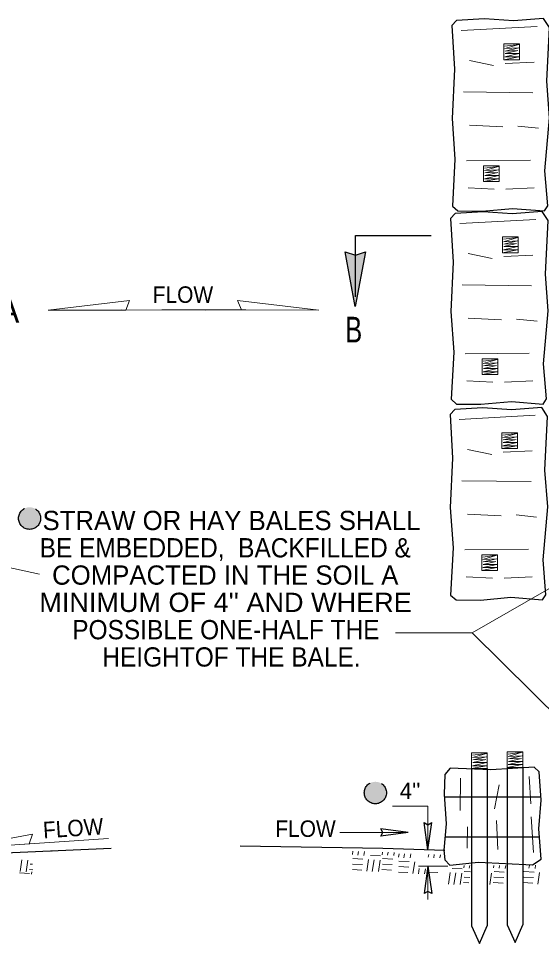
# Model space of a CAD drawing. Extents: x 455 to 827, y 69 to 339.
# Drawn here: x 565 to 597.3, y 218.5 to 275.6 of the extents above; entities that cross this region are included whole.
import ezdxf
from ezdxf.enums import TextEntityAlignment as Align

# ---------------------------------------------------------------- set-up
doc = ezdxf.new("R2010")
doc.units = 0
doc.header["$LTSCALE"] = 0.48
doc.linetypes.add('LONG_DASHED', pattern=[7.5, 6, -1.5])
doc.layers.add('1', color=7, linetype='Continuous', lineweight=13)

msp = doc.modelspace()

# ---------------------------------------------------------------- hatches: boundary and pattern name
at = {"layer": '1'}
for points in [[(585.1649, 261.1792), (585.8033, 260.9682), (586.4246, 261.1828), (585.7832, 257.8032)], [(566.3835, 244.75, 1), (565.0209, 244.75, 1)], [(587.7125, 227.8258, 1), (586.35, 227.8258, 1)]]:
    msp.add_hatch(color=256, dxfattribs=at).paths.add_polyline_path(points)

# ---------------------------------------------------------------- linework, layer by layer
for p, q in [((592.3152, 274.8238), (597.0044, 275.0826)), ((592.8325, 272.9805), (594.3202, 272.6732)), ((595.0317, 272.8026), (596.8265, 272.8834)), ((592.4768, 271.0401), (596.7457, 270.9916)), ((592.8325, 268.9865), (594.9023, 268.8895)), ((595.8239, 268.938), (597.0852, 268.8087)), ((592.6547, 266.7874), (596.6002, 266.8359)), ((592.7517, 265.1218), (594.3687, 265.041)), ((595.0802, 265.041), (596.8265, 265.1218)), ((592.2342, 262.9228), (596.9236, 263.1814)), ((592.7517, 261.0793), (594.2393, 260.7722)), ((594.9508, 260.9015), (596.7457, 260.9823)), ((592.396, 259.1389), (596.6648, 259.0904)), ((576.5364, 257.594), (571.3549, 257.5989)), ((573.8663, 257.5985), (579.0478, 257.6034)), ((592.7517, 257.0854), (594.8215, 256.9883)), ((595.7431, 257.0368), (597.0044, 256.9075)), ((592.5738, 254.8862), (596.5193, 254.9347)), ((592.6708, 253.2207), (594.2878, 253.1399)), ((594.9993, 253.1399), (596.7457, 253.2207)), ((592.2019, 250.8438), (596.8913, 251.1025)), ((592.7194, 249.0004), (594.2069, 248.6932)), ((594.9185, 248.8225), (596.7133, 248.9033)), ((592.3637, 247.06), (596.6324, 247.0114)), ((592.7194, 245.0064), (594.7892, 244.9093)), ((595.7108, 244.9579), (596.9721, 244.8285)), ((558.8328, 242.9267), (566.3207, 241.2963)), ((592.5415, 242.8072), (596.487, 242.8558)), ((600.1292, 241.799), (592.9957, 237.6863)), ((592.6385, 241.1418), (594.2555, 241.0609)), ((594.967, 241.0609), (596.7133, 241.1418)), ((592.9957, 237.6863), (588.2714, 237.6863)), ((592.9955, 237.6862), (601.4979, 229.2903)), ((592.2842, 228.7331), (592.2681, 226.728)), ((596.5214, 228.8342), (596.6184, 227.1363)), ((594.678, 228.3168), (594.3708, 226.8292)), ((588.0875, 226.9935), (590.2749, 226.9935)), ((590.2749, 224.2999), (590.2749, 226.9935)), ((594.5002, 226.1177), (594.5811, 224.3228)), ((596.6508, 226.3441), (596.7802, 224.1449)), ((584.841, 225.3727), (589.0578, 225.3727)), ((592.7053, 225.7297), (592.6892, 224.4037)), ((570.5736, 225.0048), (565.403, 224.6687)), ((567.0729, 224.2149), (567.078, 224.2482)), ((585.6123, 224.0141), (585.6449, 224.2217)), ((585.9496, 223.9707), (585.9876, 224.2127)), ((586.3266, 223.9583), (586.3648, 224.2027)), ((587.4487, 223.9983), (587.4762, 224.1737)), ((587.7884, 223.9707), (587.8189, 224.1646)), ((588.1654, 223.9583), (588.1962, 224.1547)), ((565.1132, 222.9735), (565.2248, 223.685)), ((565.4902, 222.961), (565.6017, 223.6725)), ((585.6392, 223.7688), (586.2666, 223.7361)), ((586.497, 222.9996), (586.6086, 223.7109)), ((586.7407, 223.9608), (587.3502, 223.9295)), ((586.8372, 222.9753), (586.9483, 223.6836)), ((587.2162, 222.9759), (587.3252, 223.6711)), ((587.4782, 223.7688), (588.1054, 223.7361)), ((588.4607, 223.8642), (588.4932, 224.0717)), ((588.4877, 223.6188), (589.115, 223.5861)), ((588.7981, 223.8208), (588.836, 224.0627)), ((589.175, 223.8083), (589.2133, 224.0528)), ((590.2971, 223.8483), (590.3245, 224.0237)), ((590.6369, 223.8208), (590.6672, 224.0147)), ((591.0138, 223.8083), (591.0447, 224.0048)), ((565.6995, 223.0902), (565.8947, 223.0803)), ((565.7449, 223.4287), (565.875, 223.4221)), ((585.6123, 223.0874), (586.1937, 223.0575)), ((585.6296, 223.4273), (586.239, 223.396)), ((587.4231, 223.0888), (588.0326, 223.0575)), ((587.4684, 223.4273), (588.0779, 223.396)), ((588.4781, 223.2773), (589.0875, 223.246)), ((589.3453, 222.8496), (589.457, 223.561)), ((589.685, 223.3039), (591.5039, 223.3039)), ((589.6857, 222.8253), (589.7375, 223.1559)), ((590.0647, 222.8259), (590.1149, 223.1468)), ((590.2749, 221.2379), (590.2749, 223.3039)), ((591.7777, 223.1607), (592.3872, 223.1293)), ((592.4857, 223.1983), (592.5095, 223.3494)), ((592.8255, 223.1707), (592.8534, 223.3485)), ((594.3246, 223.1983), (594.3475, 223.3445)), ((594.6643, 223.1707), (594.6914, 223.3435)), ((595.0413, 223.1582), (595.0702, 223.3424)), ((596.5032, 223.1707), (596.5295, 223.3385)), ((596.8802, 223.1582), (596.9129, 223.3676)), ((565.0722, 222.8921), (565.6995, 222.8593)), ((565.812, 222.8033), (565.8367, 222.961)), ((588.4607, 222.9375), (589.0421, 222.9075)), ((590.2715, 222.9388), (590.8809, 222.9075)), ((591.5339, 222.1995), (591.6456, 222.9109)), ((591.8747, 222.1779), (591.9853, 222.8834)), ((592.2537, 222.1784), (592.3623, 222.871)), ((592.5055, 222.6273), (592.8654, 222.6087)), ((592.5152, 222.9688), (592.8937, 222.9489)), ((594.093, 222.181), (594.2011, 222.871)), ((594.3443, 222.6273), (594.9538, 222.5959)), ((594.354, 222.9688), (594.9813, 222.936)), ((596.1832, 222.6273), (596.7926, 222.5959)), ((596.1928, 222.9688), (596.8202, 222.936)), ((597.0506, 222.1995), (597.1621, 222.9109)), ((592.4602, 222.2887), (592.8032, 222.2712)), ((594.299, 222.2887), (594.9084, 222.2574)), ((596.1378, 222.2887), (596.7473, 222.2574))]:
    msp.add_line(p, q, dxfattribs=at)
at = {"layer": '1', "lineweight": 25}
for p, q in [((592.9641, 229.3193), (592.9641, 219.6173)), ((593.9343, 229.3193), (593.9343, 219.6173)), ((595.1632, 229.384), (595.1632, 219.682)), ((596.1333, 229.384), (596.1333, 219.682)), ((591.2823, 227.573), (597.233, 227.573)), ((590.2758, 224.3003), (590.0441, 225.9862)), ((590.2758, 224.3003), (590.5075, 225.9862)), ((589.0575, 225.3736), (587.3716, 225.6052)), ((589.0575, 225.3736), (587.3716, 225.142)), ((591.3309, 225.1151), (597.1521, 225.1151)), ((559.0699, 223.9132), (570.7357, 224.4165)), ((590.2741, 223.3036), (590.0424, 221.6177)), ((590.2741, 223.3036), (590.5058, 221.6177))]:
    msp.add_line(p, q, dxfattribs=at)
for points in [[(597.6673, 264.0222), (597.4895, 266.1729), (597.7806, 269.4393), (597.6027, 271.703), (597.7643, 275.0179), (597.4087, 275.5677), (595.5492, 275.4222), (593.7704, 275.5515), (592.0403, 275.4383), (591.7492, 275.1311), (591.9109, 272.4469), (591.7653, 269.4069), (591.9432, 266.9005), (591.7814, 263.9899), (592.1211, 263.6989), (593.6248, 263.6827), (595.5006, 263.8606), (597.4572, 263.6989)], [(597.5865, 252.1212), (597.4087, 254.2718), (597.6997, 257.5382), (597.5218, 259.8019), (597.6835, 263.1168), (597.3278, 263.6665), (595.4683, 263.5211), (593.6896, 263.6504), (591.9594, 263.5372), (591.6683, 263.23), (591.83, 260.5457), (591.6845, 257.5058), (591.8623, 254.9994), (591.7006, 252.0888), (592.0403, 251.7978), (593.544, 251.7816), (595.4197, 251.9595), (597.3763, 251.7978)], [(585.1649, 261.1792), (585.8033, 260.9682), (586.4246, 261.1828), (585.7832, 257.8032)], [(597.5542, 240.0422), (597.3763, 242.1927), (597.6673, 245.4592), (597.4895, 247.7229), (597.6513, 251.0378), (597.2955, 251.5876), (595.4359, 251.4421), (593.6572, 251.5714), (591.927, 251.4582), (591.636, 251.151), (591.7977, 248.4667), (591.6521, 245.4267), (591.83, 242.9204), (591.6683, 240.0098), (592.0078, 239.7188), (593.5117, 239.7027), (595.3874, 239.8805), (597.344, 239.7188)], [(591.3147, 223.6922), (591.6219, 223.3688), (593.4007, 223.5467), (596.7155, 223.385), (597.2652, 223.7407), (597.1197, 225.6002), (597.2491, 227.3789), (597.1359, 229.1091), (596.8288, 229.4002), (594.1444, 229.2384), (591.6381, 229.3355), (591.3147, 228.9474), (591.2662, 227.7347), (591.3955, 225.9075), (591.2501, 224.2905)]]:
    msp.add_lwpolyline(points, close=True, dxfattribs=at)
at = {"layer": '1'}
for points in [[(594.9508, 273.029), (595.921, 273.029), (595.921, 273.9992), (594.9508, 273.9992), (594.9508, 273.029), (595.8725, 273.2068), (595.0154, 273.2068), (595.8725, 273.4009), (595.0317, 273.4009), (595.8239, 273.5949), (595.0317, 273.5626), (595.8725, 273.7567), (595.0154, 273.7082), (595.0154, 273.7082), (595.8725, 273.9668), (595.0154, 273.8537)], [(593.7057, 265.5099), (594.6759, 265.5099), (594.6759, 266.4802), (593.7057, 266.4802), (593.7057, 265.5099), (594.6274, 265.6877), (593.7704, 265.6877), (594.6274, 265.8818), (593.7866, 265.8818), (594.5789, 266.0759), (593.7866, 266.0435), (594.6274, 266.2376), (593.7704, 266.1891), (593.7704, 266.1891), (594.6274, 266.4477), (593.7704, 266.3346)], [(594.87, 261.1279), (595.8402, 261.1279), (595.8402, 262.0981), (594.87, 262.0981), (594.87, 261.1279), (595.7917, 261.3057), (594.9346, 261.3057), (595.7917, 261.4998), (594.9508, 261.4998), (595.7431, 261.6938), (594.9508, 261.6615), (595.7917, 261.8556), (594.9346, 261.807), (594.9346, 261.807), (595.7917, 262.0657), (594.9346, 261.9526)], [(593.6248, 253.6088), (594.5951, 253.6088), (594.5951, 254.5791), (593.6248, 254.5791), (593.6248, 253.6088), (594.5466, 253.7867), (593.6896, 253.7867), (594.5466, 253.9808), (593.7057, 253.9808), (594.4981, 254.1748), (593.7057, 254.1424), (594.5466, 254.3365), (593.6896, 254.2879), (593.6896, 254.2879), (594.5466, 254.5467), (593.6896, 254.4335)], [(594.8376, 249.0489), (595.8078, 249.0489), (595.8078, 250.0191), (594.8376, 250.0191), (594.8376, 249.0489), (595.7593, 249.2267), (594.9023, 249.2267), (595.7593, 249.4208), (594.9185, 249.4208), (595.7108, 249.6148), (594.9185, 249.5825), (595.7593, 249.7766), (594.9023, 249.7281), (594.9023, 249.7281), (595.7593, 249.9868), (594.9023, 249.8735)], [(593.5925, 241.5298), (594.5627, 241.5298), (594.5627, 242.5001), (593.5925, 242.5001), (593.5925, 241.5298), (594.5142, 241.7077), (593.6572, 241.7077), (594.5142, 241.9017), (593.6733, 241.9017), (594.4657, 242.0958), (593.6733, 242.0634), (594.5142, 242.2575), (593.6572, 242.209), (593.6572, 242.209), (594.5142, 242.4677), (593.6572, 242.3545)], [(592.9641, 229.3193), (593.9343, 229.3193), (593.9343, 230.2895), (592.9641, 230.2895), (592.9641, 229.3193), (593.8858, 229.4972), (593.0287, 229.4972), (593.8858, 229.6912), (593.0449, 229.6912), (593.8372, 229.8852), (593.0449, 229.853), (593.8858, 230.0469), (593.0287, 229.9985), (593.0287, 229.9985), (593.8858, 230.2572), (593.0287, 230.144)], [(595.1632, 229.384), (596.1333, 229.384), (596.1333, 230.3542), (595.1632, 230.3542), (595.1632, 229.384), (596.0848, 229.5618), (595.2278, 229.5618), (596.0848, 229.7559), (595.244, 229.7559), (596.0363, 229.95), (595.244, 229.9176), (596.0848, 230.1117), (595.2278, 230.0632), (595.2278, 230.0632), (596.0848, 230.3218), (595.2278, 230.2087)]]:
    msp.add_lwpolyline(points, dxfattribs=at)
at = {"layer": '1', "lineweight": 25}
for points in [[(585.8036, 258.4082), (585.8036, 262.1815), (590.4731, 262.1815)], [(590.0441, 225.9862), (590.2782, 225.8558), (590.5075, 225.9862)], [(587.3716, 225.142), (587.502, 225.376), (587.3716, 225.6052)], [(591.322, 224.269), (587.4897, 224.3822), (578.6933, 224.5439)], [(590.5058, 221.6177), (590.2717, 221.7481), (590.0424, 221.6177)], [(592.9641, 219.6173), (593.4492, 218.534), (593.9343, 219.6173)], [(595.1632, 219.682), (595.6482, 218.5986), (596.1333, 219.682)]]:
    msp.add_lwpolyline(points, dxfattribs=at)
at = {"layer": '1'}
for points in [[(571.6322, 257.5909), (571.8696, 258.1718), (566.8596, 257.5792)], [(578.7707, 257.5954), (578.5332, 258.1763), (583.5431, 257.5837)], [(565.6801, 224.6791), (565.8788, 225.2744), (560.9187, 224.3533)]]:
    msp.add_lwpolyline(points, close=True, dxfattribs=at)
at = {"layer": '1', "linetype": 'LONG_DASHED', "lineweight": 25}
for centre in [(565.7022, 244.75), (587.0312, 227.8258)]:
    msp.add_circle(centre, 0.6813, dxfattribs=at)

# ---------------------------------------------------------------- texts
at = {"layer": '1'}
for s, height, width, p in [('FLOW', 1.016, 0.95, (575.1635, 258.036)), ('BE EMBEDDED,  BACKFILLED & ', 1.188, 0.95, (577.9825, 242.3402)), ("MINIMUM OF 4'' AND WHERE ", 1.188, 1.05, (578.0208, 238.9742)), ('POSSIBLE ONE-HALF THE ', 1.188, 0.95, (578.0208, 237.2912)), ('HEIGHTOF THE BALE.', 1.188, 0.95, (578.1558, 235.6082)), ('FLOW', 1.016, 0.95, (582.7212, 225.1078))]:
    msp.add_text(s, height=height, dxfattribs=dict(at, width=width)).set_placement(p, align=Align.CENTER)
for s, width, p in [('A', 0.95, (563.7312, 256.8065)), ('B', 0.75, (585.1625, 255.5914))]:
    msp.add_text(s, height=1.584, dxfattribs=dict(at, width=width)).set_placement(p)
for s, height, p in [('STRAW OR HAY BALES SHALL', 1.188, (578.1558, 244.0232)), ('COMPACTED IN THE SOIL A ', 1.188, (577.9938, 240.6572)), ("4''", 1.016, (589.1761, 227.4415))]:
    msp.add_text(s, height=height, dxfattribs=at).set_placement(p, align=Align.CENTER)
at = {"layer": '1', "width": 0.95}
msp.add_text('FLOW', height=1.016, rotation=3.85, dxfattribs=at).set_placement((568.4246, 225.1394), align=Align.CENTER)

doc.saveas('drawing.dxf')
